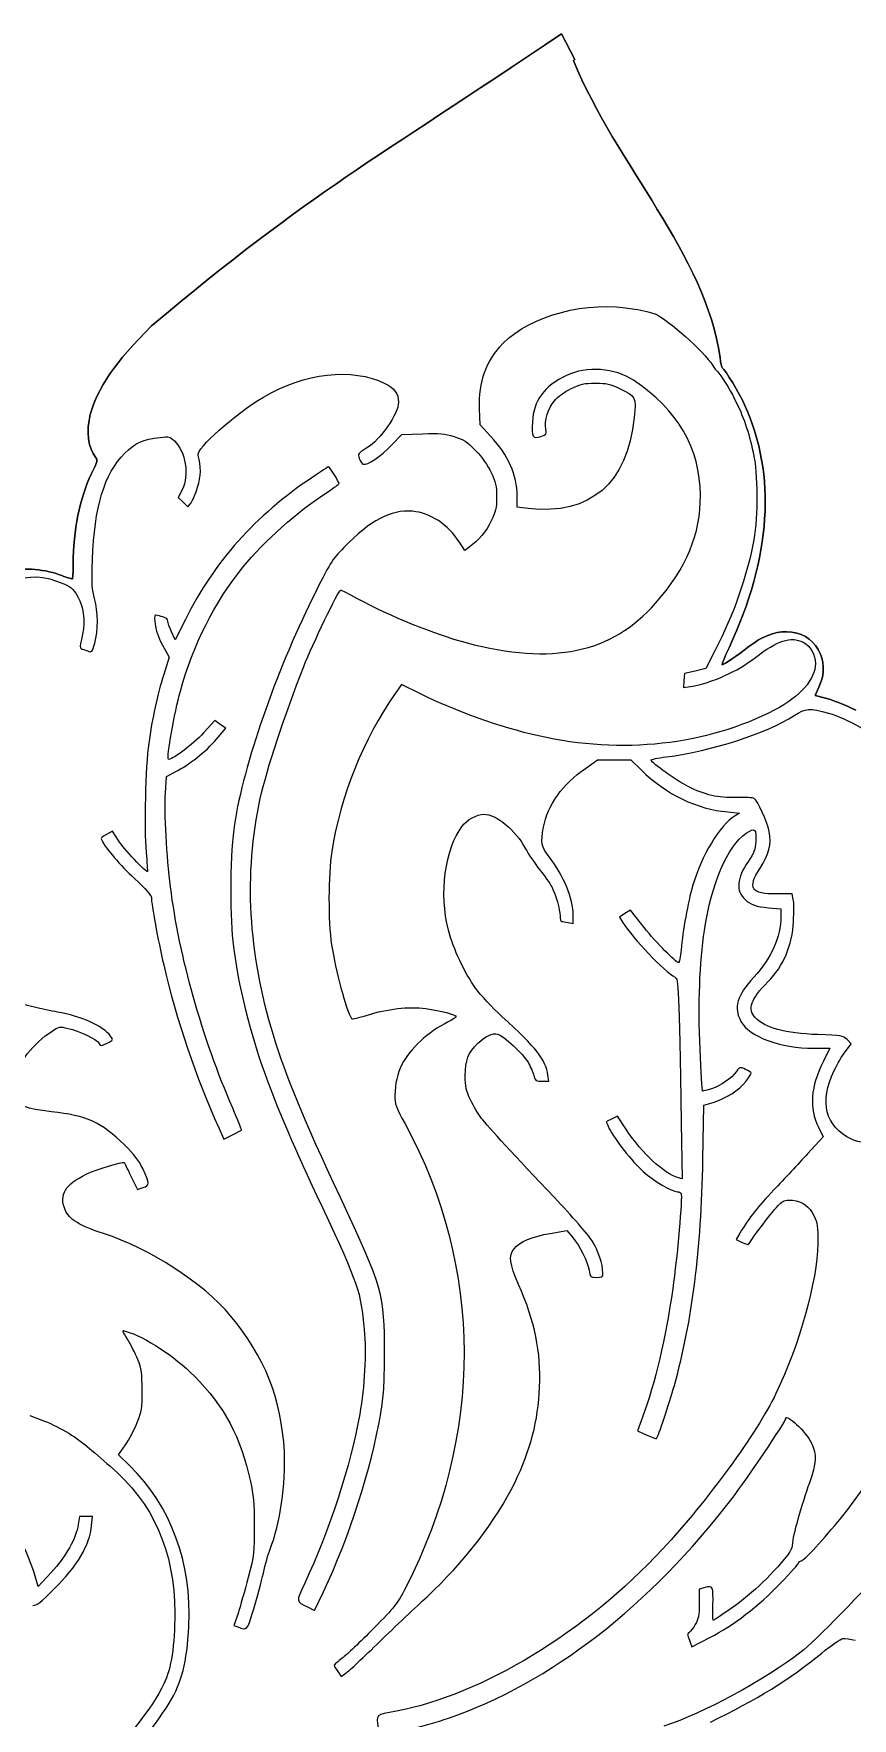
# Model space of a CAD drawing. Extents: x 6.8 to 53.1, y 2.5 to 44.2.
# Drawn here: x 30.57 to 34.13, y 25.34 to 32.68 of the extents above; entities that cross this region are included whole.
import ezdxf

# ---------------------------------------------------------------- set-up
doc = ezdxf.new("R2010")
doc.units = 0
doc.layers.add('Layer_1', color=7, linetype='CONTINUOUS')

msp = doc.modelspace()

# ---------------------------------------------------------------- linework, layer by layer
at = {"layer": 'Layer_1', "color": 1}
for p, q in [((32.925149, 32.566517), (32.867014, 32.678258)), ((32.867014, 32.678258), (32.925149, 32.566518)), ((32.867014, 32.678258), (32.867014, 32.678258)), ((33.18616, 31.479006), (33.18616, 31.479006)), ((32.512686, 30.974977), (32.509814, 31.043904)), ((32.557919, 30.925436), (32.512686, 30.974977)), ((32.126408, 30.885947), (32.171641, 30.932616)), ((32.171641, 30.932616), (32.260672, 30.935488)), ((31.213844, 30.69209), (31.196612, 30.657626)), ((31.778183, 30.743785), (31.778183, 30.743785)), ((31.196612, 30.657626), (31.217433, 30.637522)), ((31.217433, 30.637522), (31.238255, 30.617419)), ((31.238255, 30.617419), (31.252615, 30.635369)), ((32.673516, 30.615265), (32.673516, 30.664088)), ((32.721621, 30.609521), (32.673516, 30.615265)), ((32.445195, 30.427152), (32.422219, 30.463051)), ((32.464581, 30.441511), (32.445195, 30.427152)), ((31.228203, 30.127032), (31.183688, 30.038001)), ((31.128403, 30.015026), (31.157122, 29.961895)), ((31.183688, 30.038001), (31.167892, 30.072465)), ((31.157122, 29.961895), (31.133429, 29.886506)), ((33.536539, 29.992768), (33.495613, 29.913789)), ((33.402275, 29.890814), (33.400121, 29.85994)), ((33.448944, 29.902302), (33.402275, 29.890814)), ((33.495613, 29.913789), (33.448944, 29.902302)), ((32.170205, 29.844144), (32.139332, 29.799629)), ((32.252774, 29.802501), (32.170205, 29.844144)), ((33.400121, 29.85994), (33.397967, 29.829785)), ((33.397967, 29.829785), (33.42884, 29.834811)), ((33.972071, 29.79614), (33.988585, 29.832056)), ((33.988585, 29.832056), (33.972071, 29.79614)), ((34.023048, 29.782511), (33.972071, 29.79614)), ((33.972071, 29.79614), (34.023048, 29.782511)), ((34.030515, 29.718496), (34.030515, 29.718496)), ((31.356005, 29.686187), (31.307182, 29.633056)), ((31.379699, 29.669673), (31.356005, 29.686187)), ((31.372519, 29.615106), (31.403393, 29.653159)), ((31.403393, 29.653159), (31.379699, 29.669673)), ((32.970763, 29.47797), (33.023894, 29.515305)), ((33.023894, 29.515305), (33.095693, 29.515305)), ((33.095693, 29.515305), (33.16821, 29.515305)), ((33.16821, 29.515305), (33.213444, 29.471508)), ((31.141327, 29.370271), (31.145635, 29.443506)), ((31.145635, 29.443506), (31.195176, 29.469354)), ((33.591106, 29.288421), (33.642801, 29.283395)), ((33.642801, 29.283395), (33.623415, 29.271189)), ((30.910134, 29.204416), (30.883568, 29.190774)), ((30.935982, 29.164209), (30.910134, 29.204416)), ((33.87184, 28.932298), (33.805785, 28.93158)), ((33.876866, 28.907168), (33.87184, 28.932298)), ((32.917632, 28.80306), (32.917632, 28.838959)), ((33.143081, 28.845421), (33.119387, 28.829626)), ((33.166774, 28.860499), (33.143081, 28.845421)), ((33.226367, 28.78511), (33.166774, 28.860499)), ((33.769167, 28.871269), (33.822298, 28.866961)), ((33.822298, 28.866961), (33.822298, 28.833934)), ((32.895374, 28.807368), (32.917632, 28.80306)), ((33.119387, 28.829626), (33.132311, 28.808804)), ((33.966614, 28.258824), (34.036259, 28.258824)), ((34.036259, 28.258824), (34.008258, 28.203539)), ((34.104468, 28.245182), (34.129598, 28.278928)), ((34.129598, 28.278928), (34.11093, 28.296878)), ((32.78265, 28.115226), (32.812088, 28.115226)), ((32.812088, 28.115226), (32.80778, 28.141792)), ((33.110053, 27.963731), (33.087077, 27.952243)), ((33.15026, 27.90342), (33.110053, 27.963731)), ((33.482689, 27.774181), (33.486997, 28.011836)), ((33.486997, 28.011836), (33.527205, 28.023324)), ((31.373237, 27.912035), (31.394777, 27.863212)), ((33.388633, 27.932857), (33.392941, 27.690177)), ((33.986718, 27.914907), (34.00754, 27.873264)), ((31.394777, 27.863212), (31.43283, 27.882598)), ((34.00754, 27.873264), (33.938613, 27.798593)), ((30.990549, 27.701665), (31.01855, 27.643507)), ((33.392941, 27.690177), (33.376427, 27.695203)), ((31.01855, 27.643507), (31.04368, 27.652123)), ((32.817831, 27.452522), (32.890348, 27.464728)), ((32.890348, 27.464728), (32.91476, 27.436009)), ((33.643519, 27.45324), (33.627723, 27.425957)), ((33.627723, 27.425957), (33.654289, 27.413751)), ((30.549704, 26.659144), (30.602117, 26.639758)), ((33.219905, 26.651964), (33.198366, 26.592371)), ((33.198366, 26.592371), (33.238573, 26.574421)), ((30.9367, 26.487545), (30.966855, 26.531342)), ((30.984087, 26.441593), (30.9367, 26.487545)), ((30.765818, 26.219735), (30.760792, 26.184553)), ((30.794538, 26.219735), (30.765818, 26.219735)), ((30.823257, 26.219735), (30.794538, 26.219735)), ((30.818949, 26.180963), (30.823257, 26.219735)), ((30.587039, 25.915307), (30.566935, 25.979926)), ((30.643042, 25.975618), (30.587039, 25.915307)), ((33.492023, 25.910281), (33.466894, 25.902384)), ((33.466894, 25.902384), (33.466894, 25.840636)), ((31.791107, 25.809763), (31.82916, 25.890896)), ((31.457242, 25.797557), (31.439292, 25.745144)), ((31.760233, 25.825559), (31.791107, 25.809763)), ((31.439292, 25.745144), (31.455806, 25.738682)), ((33.434584, 25.651805), (33.512845, 25.692013)), ((33.427404, 25.671909), (33.434584, 25.651805)), ((31.891625, 25.544107), (31.906703, 25.523285)), ((31.906703, 25.523285), (31.928961, 25.539081))]:
    msp.add_line(p, q, dxfattribs=at)
for points in [[(32.867014, 32.678258), (32.033349, 32.114585), (31.794596, 32.003126), (31.08001, 31.405168)], [(31.08001, 31.405169), (31.794596, 32.003127), (32.033349, 32.114585), (32.867014, 32.678258)], [(32.925149, 32.566518), (32.923254, 32.565122), (32.918752, 32.56195), (32.918774, 32.561851)], [(32.918774, 32.561851), (32.918774, 32.56195), (32.923254, 32.565122), (32.925149, 32.566517)], [(33.557791, 31.2673), (33.494974, 31.718419), (33.103584, 32.106496), (32.918774, 32.561851)], [(32.918774, 32.561851), (33.103584, 32.106496), (33.494974, 31.718419), (33.557791, 31.2673)], [(32.611769, 31.328946), (32.736699, 31.453876), (32.974353, 31.515623), (33.18616, 31.479006)], [(33.18616, 31.479006), (33.220623, 31.472544), (33.260113, 31.46321), (33.274473, 31.457466)], [(33.274473, 31.457466), (33.330476, 31.433773), (33.487715, 31.293047), (33.525051, 31.234172)], [(30.813629, 31.0196), (30.845221, 31.135914), (30.921335, 31.246493), (31.08001, 31.405169)], [(31.08001, 31.405168), (30.921335, 31.246492), (30.845221, 31.135914), (30.813629, 31.0196)], [(32.509814, 31.043904), (32.504788, 31.163091), (32.537816, 31.254275), (32.611769, 31.328946)], [(33.567836, 31.222073), (33.564964, 31.224227), (33.559945, 31.244325), (33.557791, 31.2673)], [(33.557791, 31.2673), (33.559945, 31.244324), (33.564964, 31.224227), (33.567836, 31.222073)], [(31.56853, 31.0956), (31.745156, 31.201144), (31.956244, 31.224838), (32.09697, 31.155193)], [(32.888912, 31.189656), (32.790548, 31.142987), (32.744597, 31.080522), (32.740289, 30.987183)], [(33.180416, 31.168834), (33.100001, 31.222684), (32.976507, 31.232018), (32.888912, 31.189656)], [(33.525051, 31.234172), (33.532231, 31.222684), (33.541565, 31.210478), (33.545873, 31.20617)], [(33.545873, 31.20617), (33.56095, 31.192528), (33.597568, 31.134371), (33.622697, 31.084112)], [(33.664779, 31.061245), (33.642521, 31.110068), (33.580042, 31.214175), (33.567836, 31.222073)], [(33.567836, 31.222073), (33.580042, 31.214175), (33.642521, 31.110067), (33.664779, 31.061244)], [(32.09697, 31.155193), (32.138614, 31.135089), (32.156563, 31.109959), (32.156563, 31.073342)], [(32.835781, 31.079804), (32.850859, 31.097036), (32.880297, 31.118575), (32.909016, 31.132217)], [(32.909016, 31.132217), (32.951377, 31.153039), (32.963583, 31.155911), (33.014561, 31.155911)], [(33.014561, 31.155911), (33.06482, 31.155911), (33.078462, 31.153039), (33.119387, 31.132935)], [(33.119387, 31.132935), (33.191904, 31.097036), (33.192622, 31.096318), (33.183288, 31.005851)], [(33.47192, 30.667678), (33.471202, 30.873023), (33.374991, 31.03816), (33.180416, 31.168834)], [(31.283488, 30.841431), (31.274873, 30.871587), (31.440728, 31.019493), (31.56853, 31.0956)], [(32.156563, 31.073342), (32.156563, 31.023083), (32.077585, 30.90964), (32.017991, 30.873741)], [(32.798446, 30.955592), (32.791266, 30.992927), (32.80778, 31.046776), (32.835781, 31.079804)], [(33.59657, 30.003649), (33.780375, 30.396389), (33.804069, 30.755381), (33.664779, 31.061245)], [(33.664779, 31.061244), (33.804069, 30.75538), (33.780375, 30.396389), (33.59657, 30.003649)], [(33.622697, 31.084112), (33.658597, 31.013749), (33.683008, 30.94195), (33.701676, 30.855791)], [(30.813629, 31.0196), (30.794961, 30.949236), (30.80502, 30.868821), (30.835894, 30.834357)], [(30.835894, 30.834356), (30.80502, 30.86882), (30.794961, 30.949236), (30.813629, 31.0196)], [(33.183288, 31.005851), (33.15385, 30.718655), (32.993021, 30.580801), (32.721621, 30.609521)], [(32.740289, 30.987183), (32.736699, 30.919692), (32.741007, 30.91323), (32.776188, 30.924)], [(30.963983, 30.850765), (31.007781, 30.895281), (31.044398, 30.911794), (31.117633, 30.919692)], [(31.117633, 30.919692), (31.156404, 30.924), (31.160712, 30.923282), (31.180098, 30.904614)], [(31.180098, 30.904614), (31.229639, 30.857227), (31.245435, 30.755991), (31.213844, 30.69209)], [(32.260672, 30.935488), (32.336061, 30.93836), (32.356882, 30.936206), (32.398526, 30.923282)], [(32.398526, 30.923282), (32.442323, 30.910358), (32.453811, 30.903178), (32.492582, 30.862253)], [(32.673516, 30.664088), (32.673516, 30.755991), (32.63618, 30.839995), (32.557919, 30.925436)], [(32.776188, 30.924), (32.801318, 30.931898), (32.802754, 30.933334), (32.798446, 30.955592)], [(30.835894, 30.834357), (30.846664, 30.822151), (30.845946, 30.817832), (30.817944, 30.760398)], [(30.817944, 30.760398), (30.845946, 30.817832), (30.846664, 30.822151), (30.835894, 30.834356)], [(30.823257, 30.386226), (30.830437, 30.616701), (30.874235, 30.761735), (30.963983, 30.850765)], [(31.281335, 30.702859), (31.296412, 30.750247), (31.29713, 30.79548), (31.283488, 30.841431)], [(32.017991, 30.873741), (31.97922, 30.850047), (31.978502, 30.849329), (31.985682, 30.82779)], [(31.985682, 30.82779), (31.98999, 30.816302), (31.99717, 30.804814), (32.002914, 30.80266)], [(32.002914, 30.80266), (32.018709, 30.796916), (32.079021, 30.837123), (32.126408, 30.885947)], [(32.492582, 30.862253), (32.521302, 30.832816), (32.545714, 30.797634), (32.560791, 30.766761)], [(33.701676, 30.855791), (33.722498, 30.758863), (33.723934, 30.580801), (33.704548, 30.473821)], [(30.817944, 30.760398), (30.768403, 30.658443), (30.738973, 30.511261), (30.738973, 30.369817)], [(30.738973, 30.369816), (30.738973, 30.51126), (30.768403, 30.658443), (30.817944, 30.760398)], [(31.852136, 30.793326), (31.852136, 30.793326), (31.81839, 30.771068), (31.778183, 30.743785)], [(31.898087, 30.719373), (31.898087, 30.723681), (31.855008, 30.793326), (31.852136, 30.793326)], [(32.560791, 30.766761), (32.580177, 30.724399), (32.583767, 30.710039), (32.583767, 30.660498)], [(31.778183, 30.743785), (31.532631, 30.579365), (31.353133, 30.378328), (31.228203, 30.127032)], [(31.252615, 30.635369), (31.259795, 30.64542), (31.273437, 30.675576), (31.281335, 30.702859)], [(31.4795, 30.355353), (31.569966, 30.466641), (31.717154, 30.598033), (31.846392, 30.68132)], [(31.846392, 30.68132), (31.875112, 30.699988), (31.898087, 30.717219), (31.898087, 30.719373)], [(32.216874, 30.598033), (32.1221, 30.605213), (32.035941, 30.55998), (31.918191, 30.440075)], [(32.583767, 30.660498), (32.583767, 30.610957), (32.580177, 30.596597), (32.560791, 30.55639)], [(33.276627, 30.197395), (33.411609, 30.351045), (33.473356, 30.498951), (33.47192, 30.667678)], [(32.422219, 30.463051), (32.372678, 30.540594), (32.294417, 30.591571), (32.216874, 30.598033)], [(32.560791, 30.55639), (32.539252, 30.511156), (32.504788, 30.469513), (32.464581, 30.441511)], [(33.704548, 30.473821), (33.676547, 30.319453), (33.615517, 30.144264), (33.536539, 29.992768)], [(30.831873, 30.217499), (30.821103, 30.25627), (30.819667, 30.279964), (30.823257, 30.386226)], [(31.918191, 30.440075), (31.865778, 30.386226), (31.859316, 30.376174), (31.780337, 30.216781)], [(30.36518, 30.114108), (30.403234, 30.29217), (30.527446, 30.355353), (30.698327, 30.282118)], [(30.678647, 30.321704), (30.603976, 30.349706), (30.507048, 30.353313), (30.448891, 30.331774)], [(30.448891, 30.331774), (30.507048, 30.353313), (30.603976, 30.349706), (30.678647, 30.321704)], [(30.734658, 30.303041), (30.731786, 30.303041), (30.706649, 30.311653), (30.678647, 30.321704)], [(30.678647, 30.321704), (30.706649, 30.311653), (30.731786, 30.303041), (30.734658, 30.303041)], [(30.738973, 30.369817), (30.738973, 30.333199), (30.736811, 30.303041), (30.734658, 30.303041)], [(30.734658, 30.303041), (30.736811, 30.303041), (30.738973, 30.333198), (30.738973, 30.369816)], [(31.205946, 29.814707), (31.260513, 30.015744), (31.354569, 30.200985), (31.4795, 30.355353)], [(30.698327, 30.282118), (30.734945, 30.266322), (30.743561, 30.257706), (30.767254, 30.208165)], [(31.74372, 29.922405), (31.780337, 30.016462), (31.895933, 30.254834), (31.904549, 30.254834)], [(31.904549, 30.254834), (31.908139, 30.254834), (31.940449, 30.23832), (31.977066, 30.218217)], [(30.767254, 30.208165), (30.788076, 30.165804), (30.790948, 30.101185), (30.775152, 30.040155)], [(30.832591, 30.022924), (30.848387, 30.078209), (30.848387, 30.161496), (30.831873, 30.217499)], [(31.780337, 30.216781), (31.620943, 29.895122), (31.482372, 29.494484), (31.441446, 29.23529)], [(31.977066, 30.218217), (32.1221, 30.139956), (32.311649, 30.063131), (32.450939, 30.025796)], [(32.450939, 30.025796), (32.828601, 29.925995), (33.084205, 29.979844), (33.276627, 30.197395)], [(31.106863, 30.144264), (31.092503, 30.148572), (31.091785, 30.147136), (31.096093, 30.108364)], [(31.096093, 30.108364), (31.098965, 30.080363), (31.109017, 30.050925), (31.128403, 30.015026)], [(31.137019, 30.135648), (31.129121, 30.137802), (31.115479, 30.14211), (31.106863, 30.144264)], [(31.151378, 30.119852), (31.151378, 30.126314), (31.144917, 30.133494), (31.137019, 30.135648)], [(31.167892, 30.072465), (31.158558, 30.091851), (31.151378, 30.11339), (31.151378, 30.119852)], [(30.775152, 30.040155), (30.767972, 30.012872), (30.767972, 30.001384), (30.773716, 29.999948)], [(30.801, 29.989896), (30.820385, 29.982716), (30.821103, 29.983434), (30.832591, 30.022924)], [(33.848562, 30.073288), (33.79113, 30.073288), (33.740878, 30.053178), (33.682721, 30.008662)], [(33.682721, 30.008662), (33.740878, 30.053178), (33.79113, 30.073288), (33.848562, 30.073288)], [(33.711728, 29.961177), (33.807939, 30.035848), (33.86466, 30.053797), (33.919945, 30.02795)], [(33.988585, 29.832056), (34.043152, 29.949089), (33.970621, 30.073288), (33.848562, 30.073288)], [(33.848562, 30.073288), (33.970621, 30.073288), (34.043152, 29.949089), (33.988585, 29.832056)], [(33.919945, 30.02795), (33.9501, 30.01359), (33.973076, 29.972664), (33.973076, 29.934611)], [(30.773716, 29.999948), (30.778024, 29.997794), (30.79023, 29.993486), (30.801, 29.989896)], [(33.42884, 29.834811), (33.522897, 29.850606), (33.632749, 29.900148), (33.711728, 29.961177)], [(33.567118, 29.929691), (33.564246, 29.929691), (33.577184, 29.962723), (33.59657, 30.003649)], [(33.59657, 30.003649), (33.577184, 29.962723), (33.564246, 29.929691), (33.567118, 29.929691)], [(33.682721, 30.008662), (33.62959, 29.967019), (33.575016, 29.929691), (33.567118, 29.929691)], [(33.567118, 29.929691), (33.575016, 29.929691), (33.62959, 29.967018), (33.682721, 30.008662)], [(31.133429, 29.886506), (31.106145, 29.800347), (31.083169, 29.696239), (31.068092, 29.587104)], [(31.55417, 29.346578), (31.582172, 29.473662), (31.658997, 29.707726), (31.74372, 29.922405)], [(33.973076, 29.934611), (33.973076, 29.866402), (33.906303, 29.790295), (33.796451, 29.732856)], [(31.153532, 29.518177), (31.145635, 29.526075), (31.180098, 29.721368), (31.205946, 29.814707)], [(32.139332, 29.799629), (32.005068, 29.610798), (31.901677, 29.353758), (31.865778, 29.116821)], [(32.766854, 29.619414), (32.598845, 29.657467), (32.405706, 29.726394), (32.252774, 29.802501)], [(33.796451, 29.732856), (33.497049, 29.57777), (33.130875, 29.537563), (32.766854, 29.619414)], [(33.880456, 29.708444), (33.931433, 29.741472), (33.946511, 29.74219), (34.030515, 29.718496)], [(34.149414, 29.731535), (34.107771, 29.752356), (34.05105, 29.775331), (34.023048, 29.782511)], [(34.023048, 29.782511), (34.05105, 29.775332), (34.107771, 29.752356), (34.149414, 29.731535)], [(34.030515, 29.718496), (34.113084, 29.695521), (34.223654, 29.630902), (34.324891, 29.547615)], [(33.324014, 29.528229), (33.520025, 29.553359), (33.760551, 29.630902), (33.880456, 29.708444)], [(31.068092, 29.587104), (31.053732, 29.487304), (31.04727, 29.216622), (31.056604, 29.113231)], [(31.307182, 29.633056), (31.260513, 29.582796), (31.162148, 29.508843), (31.153532, 29.518177)], [(31.195176, 29.469354), (31.254051, 29.500228), (31.32944, 29.561975), (31.372519, 29.615106)], [(33.256523, 29.513869), (33.255805, 29.517459), (33.28596, 29.523203), (33.324014, 29.528229)], [(33.415916, 29.400427), (33.364939, 29.426275), (33.262267, 29.49951), (33.256523, 29.513869)], [(32.788394, 29.221648), (32.806344, 29.317858), (32.872399, 29.410479), (32.970763, 29.47797)], [(33.213444, 29.471508), (33.326168, 29.36381), (33.455406, 29.300627), (33.591106, 29.288421)], [(31.162866, 28.962454), (31.146353, 29.090974), (31.135583, 29.289139), (31.141327, 29.370271)], [(33.628441, 29.350886), (33.545873, 29.34945), (33.495613, 29.360938), (33.415916, 29.400427)], [(33.705984, 29.347296), (33.700958, 29.350168), (33.666495, 29.352322), (33.628441, 29.350886)], [(31.61161, 28.316263), (31.501757, 28.675258), (31.482372, 29.019175), (31.55417, 29.346578)], [(32.433707, 29.225956), (32.454529, 29.253957), (32.499044, 29.278369), (32.528482, 29.278369)], [(32.528482, 29.278369), (32.583767, 29.278369), (32.665618, 29.21016), (32.710133, 29.127591)], [(33.771321, 29.203698), (33.763423, 29.246059), (33.72178, 29.337244), (33.705984, 29.347296)], [(31.441446, 29.23529), (31.423496, 29.118975), (31.419906, 28.854755), (31.434984, 28.725517)], [(32.374114, 28.773622), (32.333189, 28.932298), (32.358318, 29.127591), (32.433707, 29.225956)], [(32.812806, 29.093128), (32.778342, 29.137643), (32.77547, 29.152721), (32.788394, 29.221648)], [(33.623415, 29.271189), (33.556642, 29.230982), (33.476228, 29.098154), (33.438174, 28.966044)], [(33.671521, 29.1958), (33.708856, 29.221648), (33.717472, 29.214468), (33.713164, 29.158465)], [(30.883568, 29.190774), (30.862029, 29.180004), (30.857721, 29.174978), (30.863465, 29.164927)], [(30.863465, 29.164927), (30.884286, 29.125437), (30.942444, 29.057946), (31.006345, 28.998353)], [(31.062348, 29.028509), (31.056604, 29.023483), (30.958957, 29.128309), (30.935982, 29.164209)], [(33.489151, 28.772186), (33.519307, 28.976095), (33.58967, 29.139079), (33.671521, 29.1958)], [(33.713164, 29.158465), (33.71101, 29.124001), (33.705266, 29.108923), (33.680855, 29.073742)], [(33.731832, 29.043586), (33.771321, 29.10318), (33.782091, 29.146977), (33.771321, 29.203698)], [(31.056604, 29.113231), (31.060912, 29.067998), (31.063066, 29.029945), (31.062348, 29.028509)], [(31.865778, 29.116821), (31.849982, 29.013431), (31.849264, 28.81383), (31.86506, 28.709721)], [(32.710133, 29.127591), (32.721621, 29.105333), (32.749622, 29.064408), (32.771162, 29.037124)], [(32.917632, 28.838959), (32.917632, 28.910758), (32.877425, 29.009123), (32.812806, 29.093128)], [(33.680855, 29.073742), (33.630595, 29.000507), (33.625569, 28.943786), (33.666495, 28.907168)], [(31.006345, 28.998353), (31.05445, 28.95312), (31.07958, 28.925118), (31.07958, 28.915066)], [(32.771162, 29.037124), (32.79342, 29.009841), (32.817113, 28.976095), (32.824293, 28.962454)], [(33.805785, 28.93158), (33.69306, 28.929426), (33.675111, 28.95671), (33.731832, 29.043586)], [(31.07958, 28.915066), (31.07958, 28.887065), (31.108299, 28.730543), (31.133429, 28.622127)], [(31.434266, 27.997476), (31.30072, 28.305493), (31.201638, 28.65659), (31.162866, 28.962454)], [(32.824293, 28.962454), (32.842243, 28.927272), (32.860193, 28.864089), (32.860193, 28.83537)], [(33.438174, 28.966044), (33.417352, 28.894245), (33.395095, 28.772186), (33.387915, 28.688182)], [(33.666495, 28.907168), (33.69306, 28.882757), (33.713882, 28.875577), (33.769167, 28.871269)], [(33.877584, 28.812394), (33.879738, 28.850447), (33.879738, 28.892809), (33.876866, 28.907168)], [(32.492582, 28.520172), (32.443041, 28.589817), (32.396372, 28.689618), (32.374114, 28.773622)], [(32.860193, 28.83537), (32.860193, 28.822446), (32.863065, 28.811676), (32.866655, 28.811676)], [(32.866655, 28.811676), (32.870245, 28.811676), (32.883168, 28.809522), (32.895374, 28.807368)], [(33.132311, 28.808804), (33.179698, 28.734851), (33.313962, 28.594125), (33.361349, 28.568278)], [(33.377863, 28.632179), (33.364221, 28.632179), (33.280935, 28.717619), (33.226367, 28.78511)], [(33.470484, 28.255234), (33.461868, 28.449091), (33.46833, 28.634333), (33.489151, 28.772186)], [(33.822298, 28.833934), (33.82158, 28.742031), (33.782809, 28.653), (33.704548, 28.568278)], [(33.765577, 28.548174), (33.835222, 28.619255), (33.87184, 28.704695), (33.877584, 28.812394)], [(31.434984, 28.725517), (31.457242, 28.529506), (31.507501, 28.326315), (31.587198, 28.113072)], [(31.86506, 28.709721), (31.881574, 28.597715), (31.927525, 28.42827), (31.951936, 28.388062)], [(31.133429, 28.622127), (31.189432, 28.382318), (31.274155, 28.130304), (31.373237, 27.912035)], [(33.387915, 28.688182), (33.385043, 28.657308), (33.380017, 28.632179), (33.377863, 28.632179)], [(33.361349, 28.568278), (33.377145, 28.56038), (33.377863, 28.530942), (33.388633, 27.932857)], [(33.704548, 28.568278), (33.631313, 28.488581), (33.616235, 28.436886), (33.648545, 28.375856)], [(33.710292, 28.393088), (33.676547, 28.429706), (33.691624, 28.473503), (33.765577, 28.548174)], [(30.569807, 28.438321), (30.54037, 28.446219), (30.461391, 28.463451), (30.395336, 28.477093)], [(32.606743, 28.398114), (32.563663, 28.436886), (32.512686, 28.492171), (32.492582, 28.520172)], [(30.670326, 28.416782), (30.644478, 28.42109), (30.599245, 28.430424), (30.569807, 28.438321)], [(30.902236, 28.311955), (30.869927, 28.355753), (30.772998, 28.398832), (30.670326, 28.416782)], [(31.951936, 28.388062), (31.95409, 28.38519), (31.984246, 28.391652), (32.019427, 28.40314)], [(32.019427, 28.40314), (32.108458, 28.431142), (32.198925, 28.441911), (32.275032, 28.43186)], [(32.275032, 28.43186), (32.340369, 28.423244), (32.40786, 28.405294), (32.40786, 28.396678)], [(32.80778, 28.141792), (32.796292, 28.211437), (32.76111, 28.25667), (32.606743, 28.398114)], [(30.480059, 28.120252), (30.50088, 28.197795), (30.564781, 28.279646), (30.64735, 28.334213)], [(30.64735, 28.334213), (30.676788, 28.353599), (30.678942, 28.354317), (30.716995, 28.345701)], [(30.716995, 28.345701), (30.764382, 28.334931), (30.840489, 28.298314), (30.851977, 28.280364)], [(32.370524, 28.372266), (32.286519, 28.331341), (32.206823, 28.25667), (32.170923, 28.187743)], [(32.40786, 28.396678), (32.40786, 28.393806), (32.390628, 28.383036), (32.370524, 28.372266)], [(32.502634, 28.281082), (32.534944, 28.311955), (32.566535, 28.327033), (32.588793, 28.320571)], [(33.648545, 28.375856), (33.684444, 28.309083), (33.820144, 28.259542), (33.966614, 28.258824)], [(33.983846, 28.318417), (33.840966, 28.323443), (33.752653, 28.347855), (33.710292, 28.393088)], [(30.851977, 28.280364), (30.859157, 28.26744), (30.860593, 28.26744), (30.887158, 28.281082)], [(30.887158, 28.281082), (30.914442, 28.295442), (30.914442, 28.295442), (30.902236, 28.311955)], [(31.903113, 27.609044), (31.74013, 27.957987), (31.669049, 28.130304), (31.61161, 28.316263)], [(32.447349, 28.140356), (32.447349, 28.207129), (32.460273, 28.239438), (32.502634, 28.281082)], [(32.588793, 28.320571), (32.613205, 28.314827), (32.699363, 28.233695), (32.720903, 28.197795)], [(33.481253, 28.072865), (33.479818, 28.074301), (33.47551, 28.15687), (33.470484, 28.255234)], [(34.11093, 28.296878), (34.092262, 28.314109), (34.086518, 28.314827), (33.983846, 28.318417)], [(32.170923, 28.187743), (32.151537, 28.148972), (32.141486, 28.103739), (32.140768, 28.054915)], [(32.720903, 28.197795), (32.730955, 28.180563), (32.742443, 28.154716), (32.746033, 28.140356)], [(33.668649, 28.166922), (33.644955, 28.178409), (33.644237, 28.178409), (33.629159, 28.157588)], [(34.008258, 28.203539), (33.951536, 28.091533), (33.945075, 27.997476), (33.986718, 27.914907)], [(34.054927, 28.161896), (34.067851, 28.189897), (34.090108, 28.227233), (34.104468, 28.245182)], [(31.587198, 28.113072), (31.639611, 27.97091), (31.694178, 27.845262), (31.824852, 27.565247)], [(32.470325, 28.034094), (32.450221, 28.076455), (32.447349, 28.090815), (32.447349, 28.140356)], [(32.746033, 28.140356), (32.752494, 28.116662), (32.755366, 28.115226), (32.78265, 28.115226)], [(33.629159, 28.157588), (33.606902, 28.127432), (33.561668, 28.096559), (33.520025, 28.082917)], [(33.527205, 28.023324), (33.583208, 28.040555), (33.641365, 28.077173), (33.669367, 28.11379)], [(33.69306, 28.150408), (33.69306, 28.15328), (33.68229, 28.161178), (33.668649, 28.166922)], [(33.669367, 28.11379), (33.68229, 28.131022), (33.69306, 28.147536), (33.69306, 28.150408)], [(34.130316, 27.862494), (34.014719, 27.919933), (33.988872, 28.023324), (34.054927, 28.161896)], [(30.64376, 27.982398), (30.532472, 27.995322), (30.498726, 28.008246), (30.479341, 28.049171)], [(32.140768, 28.054915), (32.140768, 28.014708), (32.144358, 28.004656), (32.185283, 27.929267)], [(32.516994, 27.955115), (32.50407, 27.97091), (32.483248, 28.00681), (32.470325, 28.034094)], [(33.520025, 28.082917), (33.499921, 28.075737), (33.482689, 28.072147), (33.481253, 28.072865)], [(30.961829, 27.8388), (30.862029, 27.936447), (30.798128, 27.965885), (30.64376, 27.982398)], [(31.47232, 27.902702), (31.473756, 27.90342), (31.456524, 27.946499), (31.434266, 27.997476)], [(31.43283, 27.882598), (31.453652, 27.89265), (31.471602, 27.901984), (31.47232, 27.902702)], [(32.185283, 27.929267), (32.526328, 27.303899), (32.527764, 26.575139), (32.188155, 25.910281)], [(32.835781, 27.609044), (32.664182, 27.789259), (32.54715, 27.916343), (32.516994, 27.955115)], [(33.062666, 27.939319), (33.06123, 27.937883), (33.066974, 27.924241), (33.074872, 27.908445)], [(33.087077, 27.952243), (33.074872, 27.946499), (33.064102, 27.940037), (33.062666, 27.939319)], [(33.074872, 27.908445), (33.099283, 27.861058), (33.173954, 27.767002), (33.222777, 27.721768)], [(33.376427, 27.695203), (33.31109, 27.714588), (33.219905, 27.798593), (33.15026, 27.90342)], [(34.432589, 27.898394), (34.325609, 27.846698), (34.194217, 27.831621), (34.130316, 27.862494)], [(31.042244, 27.734692), (31.02573, 27.769156), (31.004191, 27.796439), (30.961829, 27.8388)], [(30.795974, 27.71028), (30.838335, 27.731102), (30.956803, 27.767002), (30.961111, 27.761976)], [(30.961111, 27.761976), (30.961829, 27.76054), (30.975471, 27.733974), (30.990549, 27.701665)], [(33.358477, 26.790536), (33.438174, 27.080604), (33.474792, 27.374261), (33.482689, 27.774181)], [(33.938613, 27.798593), (33.900559, 27.757668), (33.834504, 27.687305), (33.792143, 27.642071)], [(30.703353, 27.555913), (30.676788, 27.620532), (30.704789, 27.667201), (30.795974, 27.71028)], [(31.04368, 27.652123), (31.073118, 27.662175), (31.073118, 27.667919), (31.042244, 27.734692)], [(33.222777, 27.721768), (33.266575, 27.681561), (33.347708, 27.634174), (33.372119, 27.634174)], [(32.095534, 26.930544), (32.095534, 27.188302), (32.089072, 27.212714), (31.903113, 27.609044)], [(33.000201, 27.420213), (32.984405, 27.445342), (32.91117, 27.529347), (32.835781, 27.609044)], [(33.387915, 27.626994), (33.394377, 27.616224), (33.371401, 27.348414), (33.351297, 27.211996)], [(33.372119, 27.634174), (33.378581, 27.634174), (33.385043, 27.631302), (33.387915, 27.626994)], [(33.792143, 27.642071), (33.721062, 27.567401), (33.686598, 27.523603), (33.643519, 27.45324)], [(33.820862, 27.583914), (33.83594, 27.59612), (33.847428, 27.598992), (33.873276, 27.596838)], [(33.873276, 27.596838), (33.916355, 27.59253), (33.946511, 27.570991), (33.967332, 27.527911)], [(30.871363, 27.451804), (30.7651, 27.486268), (30.721303, 27.513551), (30.703353, 27.555913)], [(31.824852, 27.565247), (31.982092, 27.22851), (31.992144, 27.199072), (32.007222, 27.033935)], [(33.688752, 27.414469), (33.708856, 27.448932), (33.802913, 27.570273), (33.820862, 27.583914)], [(33.967332, 27.527911), (33.981692, 27.497756), (33.983846, 27.484832), (33.983128, 27.408007)], [(31.424932, 27.093528), (31.301438, 27.239279), (31.073836, 27.386467), (30.871363, 27.451804)], [(32.659874, 27.385749), (32.684285, 27.416623), (32.738853, 27.439598), (32.817831, 27.452522)], [(32.679978, 27.229946), (32.640488, 27.320412), (32.635462, 27.354876), (32.659874, 27.385749)], [(32.91476, 27.436009), (32.94707, 27.398673), (32.980097, 27.3319), (32.986559, 27.292411)], [(33.04687, 27.280923), (33.04687, 27.318258), (33.027484, 27.375697), (33.000201, 27.420213)], [(33.654289, 27.413751), (33.680137, 27.401545), (33.680855, 27.401545), (33.688752, 27.414469)], [(33.983128, 27.408007), (33.981692, 27.246459), (33.904149, 26.970034), (33.800759, 26.754637)], [(32.771162, 26.783356), (32.778342, 26.93557), (32.75034, 27.070552), (32.679978, 27.229946)], [(32.986559, 27.292411), (32.990867, 27.261537), (32.991585, 27.260819), (33.018868, 27.260819)], [(33.018868, 27.260819), (33.044716, 27.260819), (33.04687, 27.262255), (33.04687, 27.280923)], [(33.351297, 27.211996), (33.320424, 26.996599), (33.275191, 26.802024), (33.219905, 26.651964)], [(31.658997, 26.503341), (31.647509, 26.729507), (31.572838, 26.91762), (31.424932, 27.093528)], [(30.975471, 26.991573), (30.951777, 27.029627), (30.951059, 27.031781), (30.966137, 27.027473)], [(30.966137, 27.027473), (31.056604, 26.999471), (31.178662, 26.919774), (31.266975, 26.830744)], [(32.007222, 27.033935), (32.016555, 26.930544), (32.008658, 26.786228), (31.987836, 26.664888)], [(31.020704, 26.903261), (31.009935, 26.929826), (30.989831, 26.969316), (30.975471, 26.991573)], [(32.079021, 26.668478), (32.091944, 26.746021), (32.094816, 26.789818), (32.095534, 26.930544)], [(31.039372, 26.768997), (31.039372, 26.845103), (31.037218, 26.860899), (31.020704, 26.903261)], [(34.086518, 26.214709), (34.238014, 26.400668), (34.374432, 26.655554), (34.436179, 26.869515)], [(31.266975, 26.830744), (31.396931, 26.700788), (31.469448, 26.56437), (31.511809, 26.371948)], [(32.662746, 26.366923), (32.733109, 26.512674), (32.7647, 26.634015), (32.771162, 26.783356)], [(33.280935, 26.559344), (33.288114, 26.566524), (33.335502, 26.709403), (33.358477, 26.790536)], [(31.017832, 26.628989), (31.037936, 26.67853), (31.04009, 26.6893), (31.039372, 26.768997)], [(33.800759, 26.754637), (33.71819, 26.583037), (33.504229, 26.28938), (33.306782, 26.076855)], [(30.602117, 26.639758), (30.667454, 26.616065), (30.748587, 26.568678), (30.800282, 26.524162)], [(31.987836, 26.664888), (31.949064, 26.445901), (31.85429, 26.155116), (31.748028, 25.928949)], [(31.82916, 25.890896), (31.944039, 26.135012), (32.036659, 26.422926), (32.079021, 26.668478)], [(33.609774, 26.297996), (33.674393, 26.382718), (33.843838, 26.633297), (33.843838, 26.644784)], [(33.843838, 26.644784), (33.843838, 26.672068), (33.932869, 26.588063), (33.955844, 26.53924)], [(30.966855, 26.531342), (30.982651, 26.555036), (31.006345, 26.599551), (31.017832, 26.628989)], [(33.238573, 26.574421), (33.260113, 26.56437), (33.279499, 26.557908), (33.280935, 26.559344)], [(30.800282, 26.524162), (30.822539, 26.504777), (30.866337, 26.467441), (30.897928, 26.440157)], [(31.59725, 26.077573), (31.640329, 26.186707), (31.665459, 26.361897), (31.658997, 26.503341)], [(33.955844, 26.53924), (33.979538, 26.488981), (33.977384, 26.451645), (33.947229, 26.366923)], [(30.897928, 26.440157), (31.087477, 26.280046), (31.180816, 26.068239), (31.181534, 25.799711)], [(31.242563, 25.742272), (31.256923, 26.01798), (31.165738, 26.263532), (30.984087, 26.441593)], [(31.511809, 26.371948), (31.524015, 26.316663), (31.527605, 26.277174), (31.527605, 26.180245)], [(32.280776, 25.870074), (32.441605, 26.019416), (32.585203, 26.205375), (32.662746, 26.366923)], [(33.947229, 26.366923), (33.912047, 26.269994), (33.872558, 26.129268), (33.872558, 26.101267)], [(30.566935, 25.979926), (30.514522, 26.148654), (30.406824, 26.281482), (30.291945, 26.319535)], [(32.374114, 25.340916), (32.817113, 25.49313), (33.253651, 25.831303), (33.609774, 26.297996)], [(33.910611, 26.025878), (33.921381, 26.025878), (34.012566, 26.124242), (34.086518, 26.214709)], [(30.760792, 26.184553), (30.752894, 26.125678), (30.706225, 26.043109), (30.643042, 25.975618)], [(30.65453, 25.902384), (30.75792, 26.005056), (30.810334, 26.093369), (30.818949, 26.180963)], [(31.527605, 26.180245), (31.528323, 26.061777), (31.527605, 26.054597), (31.501757, 25.954079)], [(31.567812, 25.973464), (31.57571, 26.009364), (31.588634, 26.056751), (31.59725, 26.077573)], [(33.306782, 26.076855), (32.972917, 25.716424), (32.52202, 25.442152), (32.14723, 25.37179)], [(33.853172, 26.053161), (33.773475, 25.954079), (33.688752, 25.8751), (33.586798, 25.805455)], [(33.872558, 26.101267), (33.872558, 26.086907), (33.865378, 26.068957), (33.853172, 26.053161)], [(33.820862, 25.928949), (33.865378, 25.9749), (33.901277, 26.015108), (33.901277, 26.019416)], [(33.901277, 26.019416), (33.901277, 26.023006), (33.905585, 26.025878), (33.910611, 26.025878)], [(34.27894, 26.004338), (34.204987, 25.916025), (33.963024, 25.669037), (33.911329, 25.629548)], [(30.562627, 25.832021), (30.580577, 25.832021), (30.596373, 25.844226), (30.65453, 25.902384)], [(31.501757, 25.954079), (31.486679, 25.89664), (31.466576, 25.826277), (31.457242, 25.797557)], [(31.526169, 25.817661), (31.541247, 25.867202), (31.559914, 25.936847), (31.567812, 25.973464)], [(31.748028, 25.928949), (31.709256, 25.847098), (31.708538, 25.851406), (31.760233, 25.825559)], [(32.188155, 25.910281), (32.152255, 25.839918), (32.141486, 25.826277), (32.046711, 25.730784)], [(33.526487, 25.833457), (33.528641, 25.913153), (33.525769, 25.920333), (33.492023, 25.910281)], [(33.512845, 25.692013), (33.619107, 25.747298), (33.723934, 25.828431), (33.820862, 25.928949)], [(32.073995, 25.674063), (32.141486, 25.7394), (32.234824, 25.827713), (32.280776, 25.870074)], [(33.466894, 25.840636), (33.466894, 25.788223), (33.464022, 25.773863), (33.449662, 25.749452)], [(33.527923, 25.767402), (33.525769, 25.767402), (33.525051, 25.797557), (33.526487, 25.833457)], [(31.181534, 25.799711), (31.181534, 25.657549), (31.166456, 25.557031), (31.134147, 25.490976)], [(31.455806, 25.738682), (31.498167, 25.722886), (31.496731, 25.722168), (31.526169, 25.817661)], [(33.586798, 25.805455), (33.555924, 25.784633), (33.530077, 25.767402), (33.527923, 25.767402)], [(31.157122, 25.406253), (31.214562, 25.5039), (31.233947, 25.57857), (31.242563, 25.742272)], [(32.046711, 25.730784), (31.990708, 25.674063), (31.929679, 25.615906), (31.911011, 25.602264)], [(33.423096, 25.714988), (33.41807, 25.712116), (33.415198, 25.705655), (33.416634, 25.700629)], [(33.416634, 25.700629), (33.41807, 25.696321), (33.423096, 25.682679), (33.427404, 25.671909)], [(33.449662, 25.749452), (33.441046, 25.733656), (33.42884, 25.718578), (33.423096, 25.714988)], [(34.00036, 25.624522), (34.042721, 25.658985), (34.084364, 25.687705), (34.09298, 25.687705)], [(34.09298, 25.687705), (34.101596, 25.688423), (34.126008, 25.684833), (34.14683, 25.680525)], [(31.928961, 25.539081), (31.941885, 25.547697), (32.007222, 25.608726), (32.073995, 25.674063)], [(33.911329, 25.629548), (33.748345, 25.505336), (33.487715, 25.363892), (33.312526, 25.305735)], [(33.515717, 25.324402), (33.7146, 25.419895), (33.863224, 25.511797), (34.00036, 25.624522)], [(31.911011, 25.602264), (31.892343, 25.588622), (31.876548, 25.574262), (31.876548, 25.571391)], [(31.876548, 25.571391), (31.876548, 25.567801), (31.883009, 25.555595), (31.891625, 25.544107)], [(31.134147, 25.490976), (31.081734, 25.381123), (30.974753, 25.247577), (30.777306, 25.045822)], [(30.803154, 24.986947), (30.932392, 25.108287), (31.092503, 25.298555), (31.157122, 25.406253)], [(32.14723, 25.37179), (32.054609, 25.354558), (32.058199, 25.35743), (32.067533, 25.299273)], [(32.094098, 25.271989), (32.131434, 25.271989), (32.276468, 25.307888), (32.374114, 25.340916)]]:
    msp.add_open_spline(points, degree=3, dxfattribs=at)

doc.saveas('drawing.dxf')
